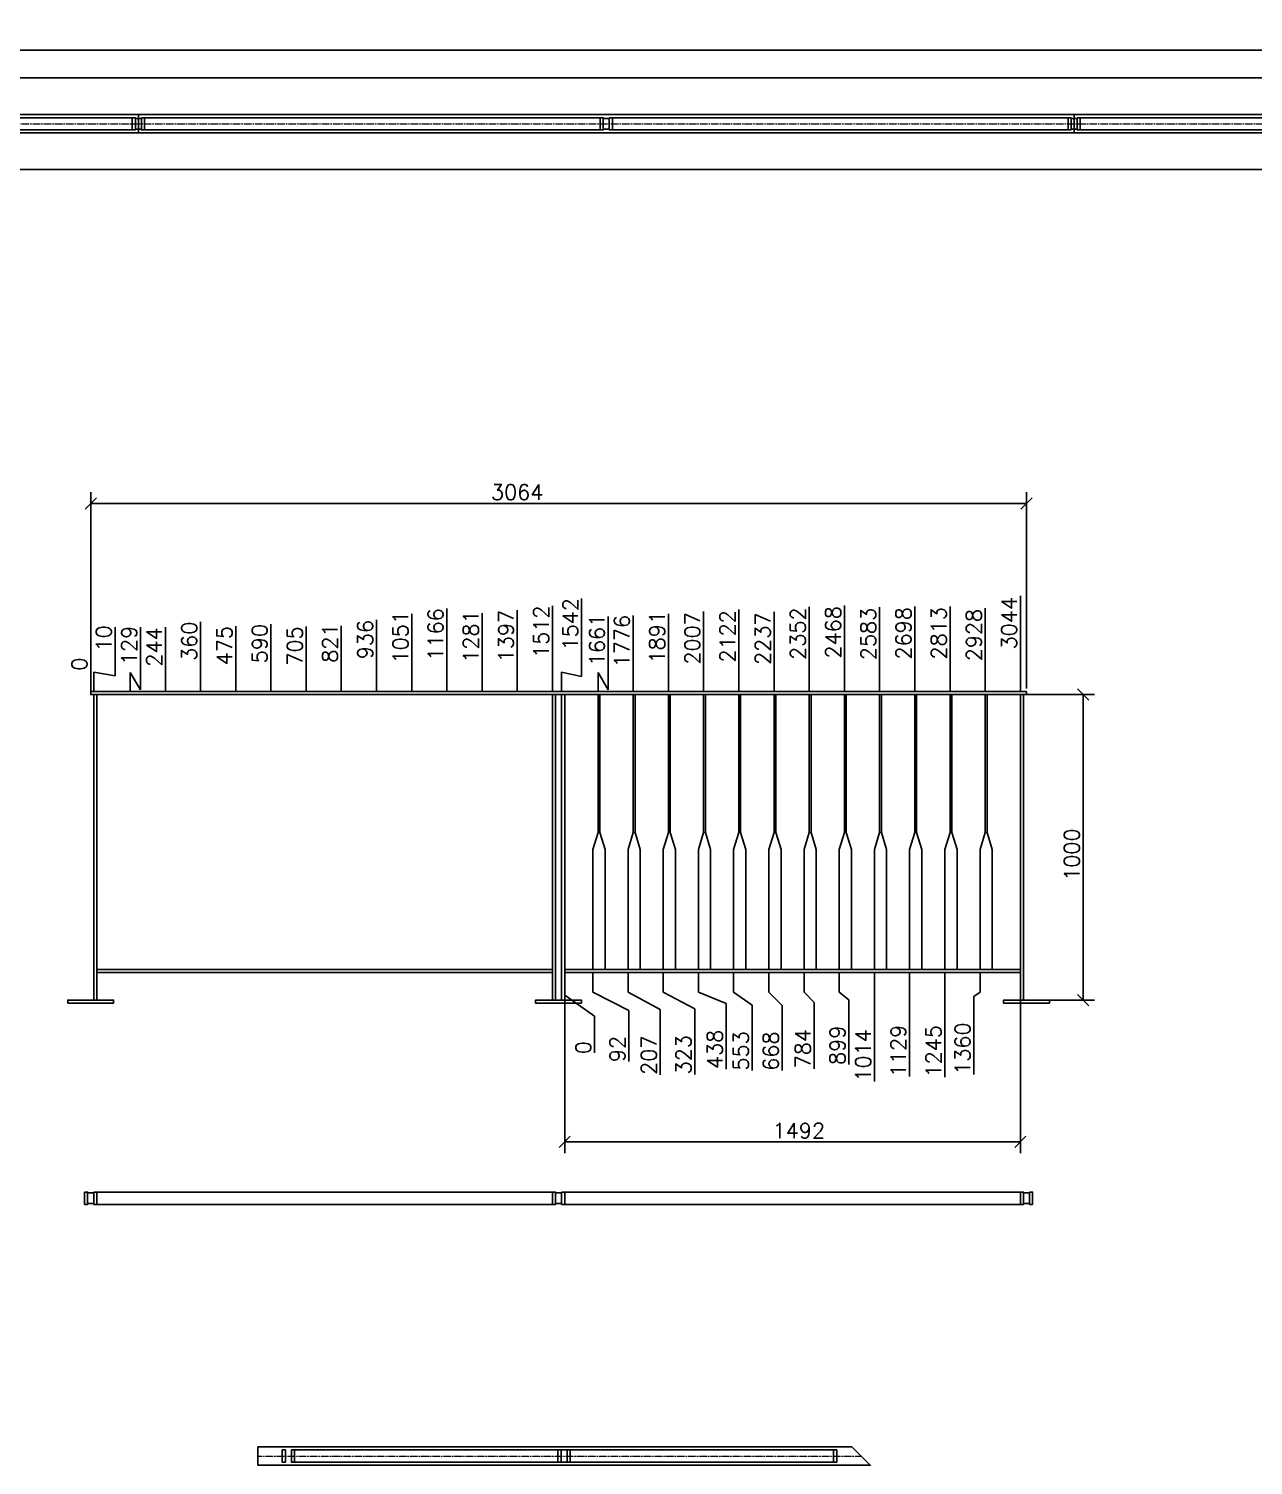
# Model space of a CAD drawing. Header units: millimetres. Extents: x -25270 to 56616, y 992 to 38275.
# Drawn here: x 14046 to 18055, y 31276 to 35978 of the extents above; entities that cross this region are included whole.
import ezdxf

# ---------------------------------------------------------------- set-up
doc = ezdxf.new("R2010")
doc.units = ezdxf.units.MM
doc.linetypes.add('AXES2', pattern=[1.125, 0.75, -0.125, 0.125, -0.125])
doc.layers.add('AXES', color=1, linetype='AXES2', lineweight=13)
doc.layers.add('Garde Corps', color=7, linetype='Continuous')
doc.layers.add('POTCACH', color=7, linetype='Continuous')
doc.styles.add('DETX4', font='romans.shx', dxfattribs={"height": 50})
doc.dimstyles.new('DETX4', dxfattribs={"dimtxt": 50, "dimasz": 37, "dimexe": 37, "dimexo": 10, "dimgap": 12, "dimtad": 1, "dimdec": 0, "dimdsep": 46, "dimtxsty": 'DETX4', "dimblk": 'OBLIQUE', "dimcen": 0.09, "dimadec": 0, "dimazin": 0, "dimtfac": 1, "dimtdec": 0, "dimtix": 1, "dimtofl": 0, "dimtmove": 0, "dimatfit": 3, "dimldrblk": 'OBLIQUE', "dimfxl": 1, "dimtolj": 1, "dimtzin": 0, "dimarcsym": 0})

# ---------------------------------------------------------------- blocks, each defined once
blk = doc.blocks.new('_OBLIQUE')
at = {"color": 0, "linetype": 'ByBlock'}
blk.add_line((-0.5, -0.5), (0.5, 0.5), dxfattribs=at)
blk = doc.blocks.new('*D164')
at = {"layer": 'Defpoints', "color": 0, "transparency": 16777216}
for p in [(11361.4, 35908.5), (11361.4, 35667.1), (32766.4, 35667.1)]:
    blk.add_point(p, dxfattribs=at)
at = {"layer": 'POTCACH', "color": 0, "lineweight": -2, "transparency": 16777216}
for p, q in [((11361.4, 35677.1), (11361.4, 35945.5)), ((32766.4, 35677.1), (32766.4, 35945.5)), ((32766.4, 35908.5), (11361.4, 35908.5))]:
    blk.add_line(p, q, dxfattribs=at)
at = {"layer": 'POTCACH', "color": 0, "lineweight": -2, "transparency": 16777216, "xscale": 37, "yscale": 37, "zscale": 37, "rotation": 180}
blk.add_blockref('_OBLIQUE', (11361.4, 35908.5), dxfattribs=at)
at = {"layer": 'POTCACH', "color": 0, "lineweight": -2, "transparency": 16777216, "xscale": 37, "yscale": 37, "zscale": 37}
blk.add_blockref('_OBLIQUE', (32766.4, 35908.5), dxfattribs=at)
at = {"layer": 'POTCACH', "color": 0, "transparency": 16777216, "insert": (11612.1, 35945.5), "char_height": 50, "attachment_point": 5, "style": 'DETX4'}
blk.add_mtext('\\A1;21405', dxfattribs=at)
blk = doc.blocks.new('A$C643B79CD')
for p, q in [((17, 449), (17, 898)), ((23, 449), (23, 898)), ((17, 449), (23, 449)), ((0, 0), (0, 392.8)), ((40, 0), (40, 393.3))]:
    blk.add_line(p, q)
at = {"layer": 'POTCACH'}
for p, q in [((17, 449), (0, 392.8)), ((23, 449), (40, 393.3))]:
    blk.add_line(p, q, dxfattribs=at)
blk = doc.blocks.new('*D171')
at = {"layer": 'Defpoints', "color": 0, "transparency": 16777216}
for p in [(15800.5, 32898.5), (17292.3, 32898.5), (15800.5, 32334.1)]:
    blk.add_point(p, dxfattribs=at)
at = {"layer": 'POTCACH', "color": 0, "lineweight": -2, "transparency": 16777216}
for p, q in [((15800.5, 32888.5), (15800.5, 32297.1)), ((17292.3, 32888.5), (17292.3, 32297.1)), ((17292.3, 32334.1), (15800.5, 32334.1))]:
    blk.add_line(p, q, dxfattribs=at)
at = {"layer": 'POTCACH', "color": 0, "lineweight": -2, "transparency": 16777216, "xscale": 37, "yscale": 37, "zscale": 37, "rotation": 180}
blk.add_blockref('_OBLIQUE', (15800.5, 32334.1), dxfattribs=at)
at = {"layer": 'POTCACH', "color": 0, "lineweight": -2, "transparency": 16777216, "xscale": 37, "yscale": 37, "zscale": 37}
blk.add_blockref('_OBLIQUE', (17292.3, 32334.1), dxfattribs=at)
at = {"layer": 'POTCACH', "color": 0, "transparency": 16777216, "insert": (16567, 32371.1), "char_height": 50, "attachment_point": 5, "style": 'DETX4'}
blk.add_mtext('\\A1;1492', dxfattribs=at)
blk = doc.blocks.new('*D172')
at = {"layer": 'Defpoints', "color": 0, "transparency": 16777216}
for p in [(17312.3, 34424.4), (14248.8, 33808.5), (17312.3, 33808.5)]:
    blk.add_point(p, dxfattribs=at)
at = {"layer": 'POTCACH', "color": 0, "lineweight": -2, "transparency": 16777216}
for p, q in [((14248.8, 33818.5), (14248.8, 34461.4)), ((14248.8, 34424.4), (17312.3, 34424.4)), ((17312.3, 33818.5), (17312.3, 34461.4))]:
    blk.add_line(p, q, dxfattribs=at)
at = {"layer": 'POTCACH', "color": 0, "lineweight": -2, "transparency": 16777216, "xscale": 37, "yscale": 37, "zscale": 37, "rotation": 180}
blk.add_blockref('_OBLIQUE', (14248.8, 34424.4), dxfattribs=at)
at = {"layer": 'POTCACH', "color": 0, "lineweight": -2, "transparency": 16777216, "xscale": 37, "yscale": 37, "zscale": 37}
blk.add_blockref('_OBLIQUE', (17312.3, 34424.4), dxfattribs=at)
at = {"layer": 'POTCACH', "color": 0, "transparency": 16777216, "insert": (15645, 34461.4), "char_height": 50, "attachment_point": 5, "style": 'DETX4'}
blk.add_mtext('\\A1;3064', dxfattribs=at)
blk = doc.blocks.new('*D173')
at = {"layer": 'Defpoints', "color": 0, "transparency": 16777216}
for p in [(14248.8, 33869.6), (14248.8, 33808.5), (14248.8, 33798.5)]:
    blk.add_point(p, dxfattribs=at)
at = {"layer": 'POTCACH', "color": 0, "lineweight": -2, "transparency": 16777216}
blk.add_line((14248.8, 33808.5), (14248.8, 33914.9), dxfattribs=at)
at = {"layer": 'POTCACH', "color": 0, "transparency": 16777216, "insert": (14211.8, 33898.3), "char_height": 50, "attachment_point": 5, "rotation": 90, "style": 'DETX4'}
blk.add_mtext('\\A1;0', dxfattribs=at)
blk = doc.blocks.new('*D174')
at = {"layer": 'Defpoints', "color": 0, "transparency": 16777216}
for p in [(14328.5, 33933.6), (14248.8, 33808.5), (14258.7, 33798.5)]:
    blk.add_point(p, dxfattribs=at)
at = {"layer": 'POTCACH', "color": 0, "lineweight": -2, "transparency": 16777216}
for p, q in [((14328.5, 33859.6), (14328.5, 34019.4)), ((14258.7, 33808.5), (14258.7, 33872.5)), ((14258.7, 33872.5), (14328.5, 33859.6))]:
    blk.add_line(p, q, dxfattribs=at)
at = {"layer": 'POTCACH', "color": 0, "transparency": 16777216, "insert": (14291.5, 33982.5), "char_height": 50, "attachment_point": 5, "rotation": 90, "style": 'DETX4'}
blk.add_mtext('\\A1;10', dxfattribs=at)
blk = doc.blocks.new('*D175')
at = {"layer": 'Defpoints', "color": 0, "transparency": 16777216}
for p in [(15760.5, 33907.8), (14248.8, 33808.5), (15760.5, 33798.5)]:
    blk.add_point(p, dxfattribs=at)
at = {"layer": 'POTCACH', "color": 0, "lineweight": -2, "transparency": 16777216}
blk.add_line((15760.5, 33808.5), (15760.5, 34088.9), dxfattribs=at)
at = {"layer": 'POTCACH', "color": 0, "transparency": 16777216, "insert": (15723.5, 34004.3), "char_height": 50, "attachment_point": 5, "rotation": 90, "style": 'DETX4'}
blk.add_mtext('\\A1;1512', dxfattribs=at)
blk = doc.blocks.new('*D176')
at = {"layer": 'Defpoints', "color": 0, "transparency": 16777216}
for p in [(15856, 33932.1), (14248.8, 33808.5), (15790.5, 33798.5)]:
    blk.add_point(p, dxfattribs=at)
at = {"layer": 'POTCACH', "color": 0, "lineweight": -2, "transparency": 16777216}
for p, q in [((15856, 33858.1), (15856, 34113.2)), ((15790.5, 33808.5), (15790.5, 33872.5)), ((15790.5, 33872.5), (15856, 33858.1))]:
    blk.add_line(p, q, dxfattribs=at)
at = {"layer": 'POTCACH', "color": 0, "transparency": 16777216, "insert": (15819, 34028.6), "char_height": 50, "attachment_point": 5, "rotation": 90, "style": 'DETX4'}
blk.add_mtext('\\A1;1542', dxfattribs=at)
blk = doc.blocks.new('*D177')
at = {"layer": 'Defpoints', "color": 0, "transparency": 16777216}
for p in [(15943.4, 33887.9), (14248.8, 33808.5), (15909.7, 33796.5)]:
    blk.add_point(p, dxfattribs=at)
at = {"layer": 'POTCACH', "color": 0, "lineweight": -2, "transparency": 16777216}
for p, q in [((15943.4, 33813.9), (15943.4, 34054.7)), ((15909.7, 33806.5), (15909.7, 33870.5)), ((15909.7, 33870.5), (15943.4, 33813.9))]:
    blk.add_line(p, q, dxfattribs=at)
at = {"layer": 'POTCACH', "color": 0, "transparency": 16777216, "insert": (15906.4, 33977.3), "char_height": 50, "attachment_point": 5, "rotation": 90, "style": 'DETX4'}
blk.add_mtext('\\A1;1661', dxfattribs=at)
blk = doc.blocks.new('*D178')
at = {"layer": 'Defpoints', "color": 0, "transparency": 16777216}
for p in [(16025, 33876.9), (14248.8, 33808.5), (16025, 33796.5)]:
    blk.add_point(p, dxfattribs=at)
at = {"layer": 'POTCACH', "color": 0, "lineweight": -2, "transparency": 16777216}
blk.add_line((16025, 33806.5), (16025, 34057.9), dxfattribs=at)
at = {"layer": 'POTCACH', "color": 0, "transparency": 16777216, "insert": (15988, 33973.4), "char_height": 50, "attachment_point": 5, "rotation": 90, "style": 'DETX4'}
blk.add_mtext('\\A1;1776', dxfattribs=at)
blk = doc.blocks.new('*D179')
at = {"layer": 'Defpoints', "color": 0, "transparency": 16777216}
for p in [(16140.2, 33896.8), (14248.8, 33808.5), (16140.2, 33796.5)]:
    blk.add_point(p, dxfattribs=at)
at = {"layer": 'POTCACH', "color": 0, "lineweight": -2, "transparency": 16777216}
blk.add_line((16140.2, 33806.5), (16140.2, 34063.5), dxfattribs=at)
at = {"layer": 'POTCACH', "color": 0, "transparency": 16777216, "insert": (16103.2, 33986.2), "char_height": 50, "attachment_point": 5, "rotation": 90, "style": 'DETX4'}
blk.add_mtext('\\A1;1891', dxfattribs=at)
blk = doc.blocks.new('*D180')
at = {"layer": 'Defpoints', "color": 0, "transparency": 16777216}
for p in [(16255.4, 33882.4), (14248.8, 33808.5), (16255.4, 33796.5)]:
    blk.add_point(p, dxfattribs=at)
at = {"layer": 'POTCACH', "color": 0, "lineweight": -2, "transparency": 16777216}
blk.add_line((16255.4, 33806.5), (16255.4, 34070.6), dxfattribs=at)
at = {"layer": 'POTCACH', "color": 0, "transparency": 16777216, "insert": (16218.4, 33982.5), "char_height": 50, "attachment_point": 5, "rotation": 90, "style": 'DETX4'}
blk.add_mtext('\\A1;2007', dxfattribs=at)
blk = doc.blocks.new('*D181')
at = {"layer": 'Defpoints', "color": 0, "transparency": 16777216}
for p in [(16370.6, 33889), (14248.8, 33808.5), (16370.6, 33796.5)]:
    blk.add_point(p, dxfattribs=at)
at = {"layer": 'POTCACH', "color": 0, "lineweight": -2, "transparency": 16777216}
blk.add_line((16370.6, 33806.5), (16370.6, 34077.2), dxfattribs=at)
at = {"layer": 'POTCACH', "color": 0, "transparency": 16777216, "insert": (16333.6, 33989.1), "char_height": 50, "attachment_point": 5, "rotation": 90, "style": 'DETX4'}
blk.add_mtext('\\A1;2122', dxfattribs=at)
blk = doc.blocks.new('*D182')
at = {"layer": 'Defpoints', "color": 0, "transparency": 16777216}
for p in [(16485.9, 33881.3), (14248.8, 33808.5), (16485.9, 33796.5)]:
    blk.add_point(p, dxfattribs=at)
at = {"layer": 'POTCACH', "color": 0, "lineweight": -2, "transparency": 16777216}
blk.add_line((16485.9, 33806.5), (16485.9, 34069.5), dxfattribs=at)
at = {"layer": 'POTCACH', "color": 0, "transparency": 16777216, "insert": (16448.9, 33981.4), "char_height": 50, "attachment_point": 5, "rotation": 90, "style": 'DETX4'}
blk.add_mtext('\\A1;2237', dxfattribs=at)
blk = doc.blocks.new('*D183')
at = {"layer": 'Defpoints', "color": 0, "transparency": 16777216}
for p in [(16601.1, 33897.9), (14248.8, 33808.5), (16601.1, 33796.5)]:
    blk.add_point(p, dxfattribs=at)
at = {"layer": 'POTCACH', "color": 0, "lineweight": -2, "transparency": 16777216}
blk.add_line((16601.1, 33806.5), (16601.1, 34086.1), dxfattribs=at)
at = {"layer": 'POTCACH', "color": 0, "transparency": 16777216, "insert": (16564.1, 33998), "char_height": 50, "attachment_point": 5, "rotation": 90, "style": 'DETX4'}
blk.add_mtext('\\A1;2352', dxfattribs=at)
blk = doc.blocks.new('*D184')
at = {"layer": 'Defpoints', "color": 0, "transparency": 16777216}
for p in [(16716.3, 33902.3), (14248.8, 33808.5), (16716.3, 33796.5)]:
    blk.add_point(p, dxfattribs=at)
at = {"layer": 'POTCACH', "color": 0, "lineweight": -2, "transparency": 16777216}
blk.add_line((16716.3, 33806.5), (16716.3, 34090.5), dxfattribs=at)
at = {"layer": 'POTCACH', "color": 0, "transparency": 16777216, "insert": (16679.3, 34002.4), "char_height": 50, "attachment_point": 5, "rotation": 90, "style": 'DETX4'}
blk.add_mtext('\\A1;2468', dxfattribs=at)
blk = doc.blocks.new('*D185')
at = {"layer": 'Defpoints', "color": 0, "transparency": 16777216}
for p in [(16831.6, 33896.8), (14248.8, 33808.5), (16831.6, 33796.5)]:
    blk.add_point(p, dxfattribs=at)
at = {"layer": 'POTCACH', "color": 0, "lineweight": -2, "transparency": 16777216}
blk.add_line((16831.6, 33806.5), (16831.6, 34085), dxfattribs=at)
at = {"layer": 'POTCACH', "color": 0, "transparency": 16777216, "insert": (16794.6, 33996.9), "char_height": 50, "attachment_point": 5, "rotation": 90, "style": 'DETX4'}
blk.add_mtext('\\A1;2583', dxfattribs=at)
blk = doc.blocks.new('*D186')
at = {"layer": 'Defpoints', "color": 0, "transparency": 16777216}
for p in [(16946.8, 33899), (14248.8, 33808.5), (16946.8, 33796.5)]:
    blk.add_point(p, dxfattribs=at)
at = {"layer": 'POTCACH', "color": 0, "lineweight": -2, "transparency": 16777216}
blk.add_line((16946.8, 33806.5), (16946.8, 34087.2), dxfattribs=at)
at = {"layer": 'POTCACH', "color": 0, "transparency": 16777216, "insert": (16909.8, 33999.1), "char_height": 50, "attachment_point": 5, "rotation": 90, "style": 'DETX4'}
blk.add_mtext('\\A1;2698', dxfattribs=at)
blk = doc.blocks.new('*D187')
at = {"layer": 'Defpoints', "color": 0, "transparency": 16777216}
for p in [(17062, 33899), (14248.8, 33808.5), (17062, 33796.5)]:
    blk.add_point(p, dxfattribs=at)
at = {"layer": 'POTCACH', "color": 0, "lineweight": -2, "transparency": 16777216}
blk.add_line((17062, 33806.5), (17062, 34087.2), dxfattribs=at)
at = {"layer": 'POTCACH', "color": 0, "transparency": 16777216, "insert": (17025, 33999.1), "char_height": 50, "attachment_point": 5, "rotation": 90, "style": 'DETX4'}
blk.add_mtext('\\A1;2813', dxfattribs=at)
blk = doc.blocks.new('*D188')
at = {"layer": 'Defpoints', "color": 0, "transparency": 16777216}
for p in [(17177.3, 33893.4), (14248.8, 33808.5), (17177.3, 33796.5)]:
    blk.add_point(p, dxfattribs=at)
at = {"layer": 'POTCACH', "color": 0, "lineweight": -2, "transparency": 16777216}
blk.add_line((17177.3, 33806.5), (17177.3, 34081.6), dxfattribs=at)
at = {"layer": 'POTCACH', "color": 0, "transparency": 16777216, "insert": (17140.3, 33993.5), "char_height": 50, "attachment_point": 5, "rotation": 90, "style": 'DETX4'}
blk.add_mtext('\\A1;2928', dxfattribs=at)
blk = doc.blocks.new('*D189')
at = {"layer": 'Defpoints', "color": 0, "transparency": 16777216}
for p in [(17292.3, 33931), (14248.8, 33808.5), (17292.3, 33796.5)]:
    blk.add_point(p, dxfattribs=at)
at = {"layer": 'POTCACH', "color": 0, "lineweight": -2, "transparency": 16777216}
blk.add_line((17292.3, 33806.5), (17292.3, 34121.6), dxfattribs=at)
at = {"layer": 'POTCACH', "color": 0, "transparency": 16777216, "insert": (17255.3, 34032.3), "char_height": 50, "attachment_point": 5, "rotation": 90, "style": 'DETX4'}
blk.add_mtext('\\A1;3044', dxfattribs=at)
blk = doc.blocks.new('*D190')
at = {"layer": 'Defpoints', "color": 0, "transparency": 16777216}
for p in [(14411.6, 33887.9), (14248.8, 33803.5), (14377.9, 33796.5)]:
    blk.add_point(p, dxfattribs=at)
at = {"layer": 'POTCACH', "color": 0, "lineweight": -2, "transparency": 16777216}
for p, q in [((14411.6, 33813.9), (14411.6, 34019)), ((14377.9, 33806.5), (14377.9, 33870.5)), ((14377.9, 33870.5), (14411.6, 33813.9))]:
    blk.add_line(p, q, dxfattribs=at)
at = {"layer": 'POTCACH', "color": 0, "transparency": 16777216, "insert": (14374.6, 33959.5), "char_height": 50, "attachment_point": 5, "rotation": 90, "style": 'DETX4'}
blk.add_mtext('\\A1;129', dxfattribs=at)
blk = doc.blocks.new('*D191')
at = {"layer": 'Defpoints', "color": 0, "transparency": 16777216}
for p in [(14493.2, 33876.9), (14248.8, 33803.5), (14493.2, 33796.5)]:
    blk.add_point(p, dxfattribs=at)
at = {"layer": 'POTCACH', "color": 0, "lineweight": -2, "transparency": 16777216}
blk.add_line((14493.2, 33806.5), (14493.2, 34019.8), dxfattribs=at)
at = {"layer": 'POTCACH', "color": 0, "transparency": 16777216, "insert": (14456.2, 33954.4), "char_height": 50, "attachment_point": 5, "rotation": 90, "style": 'DETX4'}
blk.add_mtext('\\A1;244', dxfattribs=at)
blk = doc.blocks.new('*D192')
at = {"layer": 'Defpoints', "color": 0, "transparency": 16777216}
for p in [(14608.4, 33896.8), (14248.8, 33803.5), (14608.4, 33796.5)]:
    blk.add_point(p, dxfattribs=at)
at = {"layer": 'POTCACH', "color": 0, "lineweight": -2, "transparency": 16777216}
blk.add_line((14608.4, 33806.5), (14608.4, 34037.3), dxfattribs=at)
at = {"layer": 'POTCACH', "color": 0, "transparency": 16777216, "insert": (14571.4, 33973.1), "char_height": 50, "attachment_point": 5, "rotation": 90, "style": 'DETX4'}
blk.add_mtext('\\A1;360', dxfattribs=at)
blk = doc.blocks.new('*D193')
at = {"layer": 'Defpoints', "color": 0, "transparency": 16777216}
for p in [(14723.6, 33882.4), (14248.8, 33803.5), (14723.6, 33796.5)]:
    blk.add_point(p, dxfattribs=at)
at = {"layer": 'POTCACH', "color": 0, "lineweight": -2, "transparency": 16777216}
blk.add_line((14723.6, 33806.5), (14723.6, 34023), dxfattribs=at)
at = {"layer": 'POTCACH', "color": 0, "transparency": 16777216, "insert": (14686.6, 33958.7), "char_height": 50, "attachment_point": 5, "rotation": 90, "style": 'DETX4'}
blk.add_mtext('\\A1;475', dxfattribs=at)
blk = doc.blocks.new('*D194')
at = {"layer": 'Defpoints', "color": 0, "transparency": 16777216}
for p in [(14838.9, 33889), (14248.8, 33803.5), (14838.9, 33796.5)]:
    blk.add_point(p, dxfattribs=at)
at = {"layer": 'POTCACH', "color": 0, "lineweight": -2, "transparency": 16777216}
blk.add_line((14838.9, 33806.5), (14838.9, 34029.6), dxfattribs=at)
at = {"layer": 'POTCACH', "color": 0, "transparency": 16777216, "insert": (14801.9, 33965.3), "char_height": 50, "attachment_point": 5, "rotation": 90, "style": 'DETX4'}
blk.add_mtext('\\A1;590', dxfattribs=at)
blk = doc.blocks.new('*D195')
at = {"layer": 'Defpoints', "color": 0, "transparency": 16777216}
for p in [(14954.1, 33881.3), (14248.8, 33803.5), (14954.1, 33796.5)]:
    blk.add_point(p, dxfattribs=at)
at = {"layer": 'POTCACH', "color": 0, "lineweight": -2, "transparency": 16777216}
blk.add_line((14954.1, 33806.5), (14954.1, 34021.9), dxfattribs=at)
at = {"layer": 'POTCACH', "color": 0, "transparency": 16777216, "insert": (14917.1, 33957.6), "char_height": 50, "attachment_point": 5, "rotation": 90, "style": 'DETX4'}
blk.add_mtext('\\A1;705', dxfattribs=at)
blk = doc.blocks.new('*D196')
at = {"layer": 'Defpoints', "color": 0, "transparency": 16777216}
for p in [(15069.3, 33897.9), (14248.8, 33803.5), (15069.3, 33796.5)]:
    blk.add_point(p, dxfattribs=at)
at = {"layer": 'POTCACH', "color": 0, "lineweight": -2, "transparency": 16777216}
blk.add_line((15069.3, 33806.5), (15069.3, 34024.2), dxfattribs=at)
at = {"layer": 'POTCACH', "color": 0, "transparency": 16777216, "insert": (15032.3, 33967), "char_height": 50, "attachment_point": 5, "rotation": 90, "style": 'DETX4'}
blk.add_mtext('\\A1;821', dxfattribs=at)
blk = doc.blocks.new('*D197')
at = {"layer": 'Defpoints', "color": 0, "transparency": 16777216}
for p in [(15184.5, 33902.3), (14248.8, 33803.5), (15184.5, 33796.5)]:
    blk.add_point(p, dxfattribs=at)
at = {"layer": 'POTCACH', "color": 0, "lineweight": -2, "transparency": 16777216}
blk.add_line((15184.5, 33806.5), (15184.5, 34042.9), dxfattribs=at)
at = {"layer": 'POTCACH', "color": 0, "transparency": 16777216, "insert": (15147.5, 33978.6), "char_height": 50, "attachment_point": 5, "rotation": 90, "style": 'DETX4'}
blk.add_mtext('\\A1;936', dxfattribs=at)
blk = doc.blocks.new('*D198')
at = {"layer": 'Defpoints', "color": 0, "transparency": 16777216}
for p in [(15299.8, 33896.8), (14248.8, 33803.5), (15299.8, 33796.5)]:
    blk.add_point(p, dxfattribs=at)
at = {"layer": 'POTCACH', "color": 0, "lineweight": -2, "transparency": 16777216}
blk.add_line((15299.8, 33806.5), (15299.8, 34063.5), dxfattribs=at)
at = {"layer": 'POTCACH', "color": 0, "transparency": 16777216, "insert": (15262.8, 33986.2), "char_height": 50, "attachment_point": 5, "rotation": 90, "style": 'DETX4'}
blk.add_mtext('\\A1;1051', dxfattribs=at)
blk = doc.blocks.new('*D199')
at = {"layer": 'Defpoints', "color": 0, "transparency": 16777216}
for p in [(15415, 33899), (14248.8, 33803.5), (15415, 33796.5)]:
    blk.add_point(p, dxfattribs=at)
at = {"layer": 'POTCACH', "color": 0, "lineweight": -2, "transparency": 16777216}
blk.add_line((15415, 33806.5), (15415, 34080), dxfattribs=at)
at = {"layer": 'POTCACH', "color": 0, "transparency": 16777216, "insert": (15378, 33995.5), "char_height": 50, "attachment_point": 5, "rotation": 90, "style": 'DETX4'}
blk.add_mtext('\\A1;1166', dxfattribs=at)
blk = doc.blocks.new('*D200')
at = {"layer": 'Defpoints', "color": 0, "transparency": 16777216}
for p in [(15530.2, 33899), (14248.8, 33803.5), (15530.2, 33796.5)]:
    blk.add_point(p, dxfattribs=at)
at = {"layer": 'POTCACH', "color": 0, "lineweight": -2, "transparency": 16777216}
blk.add_line((15530.2, 33806.5), (15530.2, 34065.7), dxfattribs=at)
at = {"layer": 'POTCACH', "color": 0, "transparency": 16777216, "insert": (15493.2, 33988.4), "char_height": 50, "attachment_point": 5, "rotation": 90, "style": 'DETX4'}
blk.add_mtext('\\A1;1281', dxfattribs=at)
blk = doc.blocks.new('*D201')
at = {"layer": 'Defpoints', "color": 0, "transparency": 16777216}
for p in [(15645.5, 33893.4), (14248.8, 33803.5), (15645.5, 33796.5)]:
    blk.add_point(p, dxfattribs=at)
at = {"layer": 'POTCACH', "color": 0, "lineweight": -2, "transparency": 16777216}
blk.add_line((15645.5, 33806.5), (15645.5, 34074.5), dxfattribs=at)
at = {"layer": 'POTCACH', "color": 0, "transparency": 16777216, "insert": (15608.5, 33990), "char_height": 50, "attachment_point": 5, "rotation": 90, "style": 'DETX4'}
blk.add_mtext('\\A1;1397', dxfattribs=at)
blk = doc.blocks.new('*D202')
at = {"layer": 'Defpoints', "color": 0, "transparency": 16777216}
for p in [(15800.5, 32898.5), (15800.5, 32888.5), (15898.5, 32671.7)]:
    blk.add_point(p, dxfattribs=at)
at = {"layer": 'POTCACH', "color": 0, "lineweight": -2, "transparency": 16777216}
for p, q in [((15800.5, 32878.5), (15800.5, 32814.5)), ((15800.5, 32814.5), (15898.5, 32745.7)), ((15898.5, 32745.7), (15898.5, 32626.3))]:
    blk.add_line(p, q, dxfattribs=at)
at = {"layer": 'POTCACH', "color": 0, "transparency": 16777216, "insert": (15861.5, 32643), "char_height": 50, "attachment_point": 5, "rotation": 90, "style": 'DETX4'}
blk.add_mtext('\\A1;0', dxfattribs=at)
blk = doc.blocks.new('*D203')
at = {"layer": 'Defpoints', "color": 0, "transparency": 16777216}
for p in [(15800.5, 32898.5), (15892.7, 32898.5), (16010.1, 32690.8)]:
    blk.add_point(p, dxfattribs=at)
at = {"layer": 'POTCACH', "color": 0, "lineweight": -2, "transparency": 16777216}
for p, q in [((15892.7, 32888.5), (15892.7, 32824.5)), ((15892.7, 32824.5), (16010.1, 32764.8)), ((16010.1, 32764.8), (16010.1, 32597.9))]:
    blk.add_line(p, q, dxfattribs=at)
at = {"layer": 'POTCACH', "color": 0, "transparency": 16777216, "insert": (15973.1, 32638.3), "char_height": 50, "attachment_point": 5, "rotation": 90, "style": 'DETX4'}
blk.add_mtext('\\A1;92', dxfattribs=at)
blk = doc.blocks.new('*D204')
at = {"layer": 'Defpoints', "color": 0, "transparency": 16777216}
for p in [(15800.5, 32898.5), (16008, 32898.5), (16113, 32694.3)]:
    blk.add_point(p, dxfattribs=at)
at = {"layer": 'POTCACH', "color": 0, "lineweight": -2, "transparency": 16777216}
for p, q in [((16008, 32888.5), (16008, 32824.5)), ((16008, 32824.5), (16113, 32768.3)), ((16113, 32768.3), (16113, 32553.7))]:
    blk.add_line(p, q, dxfattribs=at)
at = {"layer": 'POTCACH', "color": 0, "transparency": 16777216, "insert": (16076, 32618), "char_height": 50, "attachment_point": 5, "rotation": 90, "style": 'DETX4'}
blk.add_mtext('\\A1;207', dxfattribs=at)
blk = doc.blocks.new('*D205')
at = {"layer": 'Defpoints', "color": 0, "transparency": 16777216}
for p in [(15800.5, 32898.5), (16123.2, 32898.5), (16226.3, 32696)]:
    blk.add_point(p, dxfattribs=at)
at = {"layer": 'POTCACH', "color": 0, "lineweight": -2, "transparency": 16777216}
for p, q in [((16123.2, 32888.5), (16123.2, 32824.5)), ((16123.2, 32824.5), (16226.3, 32770)), ((16226.3, 32770), (16226.3, 32555.5))]:
    blk.add_line(p, q, dxfattribs=at)
at = {"layer": 'POTCACH', "color": 0, "transparency": 16777216, "insert": (16189.3, 32619.8), "char_height": 50, "attachment_point": 5, "rotation": 90, "style": 'DETX4'}
blk.add_mtext('\\A1;323', dxfattribs=at)
blk = doc.blocks.new('*D206')
at = {"layer": 'Defpoints', "color": 0, "transparency": 16777216}
for p in [(15800.5, 32898.5), (16238.4, 32898.5), (16329.2, 32713.5)]:
    blk.add_point(p, dxfattribs=at)
at = {"layer": 'POTCACH', "color": 0, "lineweight": -2, "transparency": 16777216}
for p, q in [((16238.4, 32888.5), (16238.4, 32824.5)), ((16238.4, 32824.5), (16329.2, 32787.5)), ((16329.2, 32787.5), (16329.2, 32572.9))]:
    blk.add_line(p, q, dxfattribs=at)
at = {"layer": 'POTCACH', "color": 0, "transparency": 16777216, "insert": (16292.2, 32637.2), "char_height": 50, "attachment_point": 5, "rotation": 90, "style": 'DETX4'}
blk.add_mtext('\\A1;438', dxfattribs=at)
blk = doc.blocks.new('*D207')
at = {"layer": 'Defpoints', "color": 0, "transparency": 16777216}
for p in [(15800.5, 32898.5), (16353.6, 32898.5), (16414.6, 32708.2)]:
    blk.add_point(p, dxfattribs=at)
at = {"layer": 'POTCACH', "color": 0, "lineweight": -2, "transparency": 16777216}
for p, q in [((16353.6, 32888.5), (16353.6, 32824.5)), ((16353.6, 32824.5), (16414.6, 32782.2)), ((16414.6, 32782.2), (16414.6, 32567.7))]:
    blk.add_line(p, q, dxfattribs=at)
at = {"layer": 'POTCACH', "color": 0, "transparency": 16777216, "insert": (16377.6, 32632), "char_height": 50, "attachment_point": 5, "rotation": 90, "style": 'DETX4'}
blk.add_mtext('\\A1;553', dxfattribs=at)
blk = doc.blocks.new('*D208')
at = {"layer": 'Defpoints', "color": 0, "transparency": 16777216}
for p in [(15800.5, 32898.5), (16468.9, 32898.5), (16512.3, 32706.5)]:
    blk.add_point(p, dxfattribs=at)
at = {"layer": 'POTCACH', "color": 0, "lineweight": -2, "transparency": 16777216}
for p, q in [((16468.9, 32888.5), (16468.9, 32824.5)), ((16468.9, 32824.5), (16512.3, 32780.5)), ((16512.3, 32780.5), (16512.3, 32568.3))]:
    blk.add_line(p, q, dxfattribs=at)
at = {"layer": 'POTCACH', "color": 0, "transparency": 16777216, "insert": (16475.3, 32631.4), "char_height": 50, "attachment_point": 5, "rotation": 90, "style": 'DETX4'}
blk.add_mtext('\\A1;668', dxfattribs=at)
blk = doc.blocks.new('*D209')
at = {"layer": 'Defpoints', "color": 0, "transparency": 16777216}
for p in [(15800.5, 32898.5), (16584.1, 32898.5), (16617.3, 32716.9)]:
    blk.add_point(p, dxfattribs=at)
at = {"layer": 'POTCACH', "color": 0, "lineweight": -2, "transparency": 16777216}
for p, q in [((16584.1, 32888.5), (16584.1, 32824.5)), ((16584.1, 32824.5), (16617.3, 32790.9)), ((16617.3, 32790.9), (16617.3, 32574))]:
    blk.add_line(p, q, dxfattribs=at)
at = {"layer": 'POTCACH', "color": 0, "transparency": 16777216, "insert": (16580.3, 32639.4), "char_height": 50, "attachment_point": 5, "rotation": 90, "style": 'DETX4'}
blk.add_mtext('\\A1;784', dxfattribs=at)
blk = doc.blocks.new('*D210')
at = {"layer": 'Defpoints', "color": 0, "transparency": 16777216}
for p in [(15800.5, 32898.5), (16699.3, 32898.5), (16730.6, 32725.6)]:
    blk.add_point(p, dxfattribs=at)
at = {"layer": 'POTCACH', "color": 0, "lineweight": -2, "transparency": 16777216}
for p, q in [((16699.3, 32888.5), (16699.3, 32824.5)), ((16699.3, 32824.5), (16730.6, 32799.6)), ((16730.6, 32799.6), (16730.6, 32587.4))]:
    blk.add_line(p, q, dxfattribs=at)
at = {"layer": 'POTCACH', "color": 0, "transparency": 16777216, "insert": (16693.6, 32650.5), "char_height": 50, "attachment_point": 5, "rotation": 90, "style": 'DETX4'}
blk.add_mtext('\\A1;899', dxfattribs=at)
blk = doc.blocks.new('*D211')
at = {"layer": 'Defpoints', "color": 0, "transparency": 16777216}
for p in [(15800.5, 32898.5), (16814.6, 32898.5), (16814.6, 32715.2)]:
    blk.add_point(p, dxfattribs=at)
at = {"layer": 'POTCACH', "color": 0, "lineweight": -2, "transparency": 16777216}
blk.add_line((16814.6, 32888.5), (16814.6, 32531.7), dxfattribs=at)
at = {"layer": 'POTCACH', "color": 0, "transparency": 16777216, "insert": (16777.6, 32617.5), "char_height": 50, "attachment_point": 5, "rotation": 90, "style": 'DETX4'}
blk.add_mtext('\\A1;1014', dxfattribs=at)
blk = doc.blocks.new('*D212')
at = {"layer": 'Defpoints', "color": 0, "transparency": 16777216}
for p in [(15800.5, 32898.5), (16929.8, 32898.5), (16929.8, 32727.4)]:
    blk.add_point(p, dxfattribs=at)
at = {"layer": 'POTCACH', "color": 0, "lineweight": -2, "transparency": 16777216}
blk.add_line((16929.8, 32888.5), (16929.8, 32548.7), dxfattribs=at)
at = {"layer": 'POTCACH', "color": 0, "transparency": 16777216, "insert": (16892.8, 32632), "char_height": 50, "attachment_point": 5, "rotation": 90, "style": 'DETX4'}
blk.add_mtext('\\A1;1129', dxfattribs=at)
blk = doc.blocks.new('*D213')
at = {"layer": 'Defpoints', "color": 0, "transparency": 16777216}
for p in [(15800.5, 32898.5), (17045, 32898.5), (17045, 32727.4)]:
    blk.add_point(p, dxfattribs=at)
at = {"layer": 'POTCACH', "color": 0, "lineweight": -2, "transparency": 16777216}
blk.add_line((17045, 32888.5), (17045, 32546.3), dxfattribs=at)
at = {"layer": 'POTCACH', "color": 0, "transparency": 16777216, "insert": (17008, 32630.8), "char_height": 50, "attachment_point": 5, "rotation": 90, "style": 'DETX4'}
blk.add_mtext('\\A1;1245', dxfattribs=at)
blk = doc.blocks.new('*D214')
at = {"layer": 'Defpoints', "color": 0, "transparency": 16777216}
for p in [(15800.5, 32898.5), (17160.3, 32898.5), (17140.3, 32736.1)]:
    blk.add_point(p, dxfattribs=at)
at = {"layer": 'POTCACH', "color": 0, "lineweight": -2, "transparency": 16777216}
for p, q in [((17160.3, 32888.5), (17160.3, 32824.5)), ((17160.3, 32824.5), (17140.3, 32810.1)), ((17140.3, 32810.1), (17140.3, 32555))]:
    blk.add_line(p, q, dxfattribs=at)
at = {"layer": 'POTCACH', "color": 0, "transparency": 16777216, "insert": (17103.3, 32639.5), "char_height": 50, "attachment_point": 5, "rotation": 90, "style": 'DETX4'}
blk.add_mtext('\\A1;1360', dxfattribs=at)
blk = doc.blocks.new('*D215')
at = {"layer": 'Defpoints', "color": 0, "transparency": 16777216}
for p in [(17292.3, 33798.5), (17497.8, 33798.5), (17292.3, 32798.5)]:
    blk.add_point(p, dxfattribs=at)
at = {"layer": 'POTCACH', "color": 0, "lineweight": -2, "transparency": 16777216}
for p, q in [((17302.3, 33798.5), (17534.8, 33798.5)), ((17497.8, 32798.5), (17497.8, 33798.5)), ((17302.3, 32798.5), (17534.8, 32798.5))]:
    blk.add_line(p, q, dxfattribs=at)
at = {"layer": 'POTCACH', "color": 0, "lineweight": -2, "transparency": 16777216, "xscale": 37, "yscale": 37, "zscale": 37}
for p, rotation in [((17497.8, 33798.5), 90), ((17497.8, 32798.5), 270)]:
    blk.add_blockref('_OBLIQUE', p, dxfattribs=dict(at, rotation=rotation))
at = {"layer": 'POTCACH', "color": 0, "transparency": 16777216, "insert": (17460.8, 33274.7), "char_height": 50, "attachment_point": 5, "rotation": 90, "style": 'DETX4'}
blk.add_mtext('\\A1;1000', dxfattribs=at)

msp = doc.modelspace()

# ---------------------------------------------------------------- linework, layer by layer
for p, q in [((11126.4, 35817.1), (32816.4, 35817.1)), ((11416.4, 35517.1), (32816.4, 35517.1))]:
    msp.add_line(p, q)
at = {"layer": 'AXES'}
for p, q in [((11271.4, 35667.1), (32816.4, 35667.1)), ((14796.1, 31305.8), (16771.1, 31305.8))]:
    msp.add_line(p, q, dxfattribs=at)
at = {"layer": 'POTCACH'}
for points in [[(11241.4, 35697.1), (14404.9, 35697.1), (14404.9, 35637.1), (11301.4, 35637.1)], [(17468.5, 35697.1), (14404.9, 35697.1), (14404.9, 35637.1), (17468.5, 35637.1)], [(17468.5, 35697.1), (20532.1, 35697.1), (20532.1, 35637.1), (17468.5, 35637.1)], [(12893.1, 35647.1), (14384.9, 35647.1), (14384.9, 35687.1), (12893.1, 35687.1)], [(14384.9, 35687.1), (14394.9, 35687.1), (14394.9, 35647.1), (14384.9, 35647.1)], [(14394.9, 35684.6), (14414.9, 35684.6), (14414.9, 35649.6), (14394.9, 35649.6)], [(14414.9, 35687.1), (14424.9, 35687.1), (14424.9, 35647.1), (14414.9, 35647.1)], [(14424.9, 35647.1), (15916.7, 35647.1), (15916.7, 35687.1), (14424.9, 35687.1)], [(15916.7, 35687.1), (15926.7, 35687.1), (15926.7, 35647.1), (15916.7, 35647.1)], [(15926.7, 35684.6), (15946.7, 35684.6), (15946.7, 35649.6), (15926.7, 35649.6)], [(15946.7, 35687.1), (15956.7, 35687.1), (15956.7, 35647.1), (15946.7, 35647.1)], [(15956.7, 35647.1), (17448.5, 35647.1), (17448.5, 35687.1), (15956.7, 35687.1)], [(17448.5, 35687.1), (17458.5, 35687.1), (17458.5, 35647.1), (17448.5, 35647.1)], [(17458.5, 35684.6), (17478.5, 35684.6), (17478.5, 35649.6), (17458.5, 35649.6)], [(17478.5, 35687.1), (17488.5, 35687.1), (17488.5, 35647.1), (17478.5, 35647.1)], [(17488.5, 35647.1), (18980.3, 35647.1), (18980.3, 35687.1), (17488.5, 35687.1)], [(17312.3, 33808.5), (14248.8, 33808.5), (14248.8, 33798.5), (17312.3, 33798.5)], [(14258.7, 32798.5), (14268.7, 32798.5), (14268.7, 33798.5), (14258.7, 33798.5)], [(15760.5, 32798.5), (15770.5, 32798.5), (15770.5, 33798.5), (15760.5, 33798.5)], [(15790.5, 32798.5), (15800.5, 32798.5), (15800.5, 33798.5), (15790.5, 33798.5)], [(17292.3, 32798.5), (17302.3, 32798.5), (17302.3, 33798.5), (17292.3, 33798.5)], [(15760.6, 32898.5), (14268.8, 32898.5), (14268.8, 32888.5), (15760.6, 32888.5)], [(15800.5, 32898.5), (17292.3, 32898.5), (17292.3, 32888.5), (15800.5, 32888.5)], [(14173.7, 32788.5), (14323.7, 32788.5), (14323.7, 32798.5), (14173.7, 32798.5)], [(15705.5, 32788.5), (15855.5, 32788.5), (15855.5, 32798.5), (15705.5, 32798.5)], [(17237.3, 32788.5), (17387.3, 32788.5), (17387.3, 32798.5), (17237.3, 32798.5)], [(14228.8, 32169.9), (14238.8, 32169.9), (14238.8, 32129.9), (14228.8, 32129.9)], [(14238.8, 32167.4), (14258.8, 32167.4), (14258.8, 32132.4), (14238.8, 32132.4)], [(14258.8, 32169.9), (14268.8, 32169.9), (14268.8, 32129.9), (14258.8, 32129.9)], [(14268.8, 32129.9), (15760.6, 32129.9), (15760.6, 32169.9), (14268.8, 32169.9)], [(15760.6, 32169.9), (15770.6, 32169.9), (15770.6, 32129.9), (15760.6, 32129.9)], [(15770.6, 32167.4), (15790.6, 32167.4), (15790.6, 32132.4), (15770.6, 32132.4)], [(15790.6, 32169.9), (15800.6, 32169.9), (15800.6, 32129.9), (15790.6, 32129.9)], [(15800.6, 32129.9), (17292.3, 32129.9), (17292.3, 32169.9), (15800.6, 32169.9)], [(17292.3, 32169.9), (17302.3, 32169.9), (17302.3, 32129.9), (17292.3, 32129.9)], [(17302.3, 32167.4), (17322.3, 32167.4), (17322.3, 32132.4), (17302.3, 32132.4)], [(17322.3, 32169.9), (17332.3, 32169.9), (17332.3, 32129.9), (17322.3, 32129.9)], [(14796.1, 31335.8), (16741.1, 31335.8), (16801.1, 31275.8), (14796.1, 31275.8)], [(14886.1, 31285.8), (14876.1, 31285.8), (14876.1, 31325.8), (14886.1, 31325.8)], [(14916.1, 31285.8), (14906.1, 31285.8), (14906.1, 31325.8), (14916.1, 31325.8)], [(14916.1, 31325.8), (16681.1, 31325.8), (16681.1, 31285.8), (14916.1, 31285.8)], [(15788.6, 31285.8), (15778.6, 31285.8), (15778.6, 31325.8), (15788.6, 31325.8)], [(15818.6, 31285.8), (15808.6, 31285.8), (15808.6, 31325.8), (15818.6, 31325.8)], [(16681.1, 31285.8), (16691.1, 31285.8), (16691.1, 31325.8), (16681.1, 31325.8)]]:
    msp.add_lwpolyline(points, close=True, dxfattribs=at)

# ---------------------------------------------------------------- block references
at = {"layer": 'Garde Corps'}
for p in [(15892.7, 32898.5), (16008, 32898.5), (16123.2, 32898.5), (16238.4, 32898.5), (16353.6, 32898.5), (16468.9, 32898.5), (16584.1, 32898.5), (16699.3, 32898.5), (16814.6, 32898.5), (16929.8, 32898.5), (17045, 32898.5), (17160.3, 32898.5)]:
    msp.add_blockref('A$C643B79CD', p, dxfattribs=at)

# ---------------------------------------------------------------- dimensions: what is measured, and where the dimension line sits
at = {"layer": 'POTCACH'}
for base, p1, p2, angle, picture, middle, dimtype in [((11361.4, 35908.5), (32766.4, 35667.1), (11361.4, 35667.1), 180, '*D164', (11612.1, 35908.5), 161), ((17497.8, 33798.5), (17292.3, 32798.5), (17292.3, 33798.5), 90, '*D215', (17497.8, 33274.7), 160)]:
    dim = msp.add_linear_dim(base=base, p1=p1, p2=p2, angle=angle, dimstyle='DETX4', dxfattribs=at)
    dim.commit()
    dim.dimension.update_dxf_attribs({"geometry": picture, "text_midpoint": middle, "dimtype": dimtype})
for base, p1, p2, picture, middle in [((17312.3454, 34424.4157), (14248.774, 33808.4716), (17312.3454, 33808.4716), '*D172', (15644.9814, 34424.4157)), ((15800.5, 32334.1), (17292.3, 32898.5), (15800.5, 32898.5), '*D171', (16567, 32334.1))]:
    dim = msp.add_linear_dim(base=base, p1=p1, p2=p2, dimstyle='DETX4', dxfattribs=at)
    dim.commit()
    dim.dimension.update_dxf_attribs({"geometry": picture, "text_midpoint": middle, "dimtype": 160})
for feature_location, offset, origin, picture, middle in [((17292.2784, 33796.4717), (0, 134.5286), (14248.774, 33808.4716), '*D189', (17255.2784, 34032.286)), ((15790.5, 33798.5), (65.5, 133.6), (14248.8, 33808.5), '*D176', (15819, 34028.6)), ((16716.3327, 33796.4717), (0, 105.8244), (14248.774, 33808.4716), '*D184', (16679.3327, 34002.3913)), ((15760.5, 33798.5), (0, 109.3), (14248.8, 33808.5), '*D175', (15723.5, 34004.3)), ((16946.8, 33796.5), (0, 102.5), (14248.8, 33808.5), '*D186', (16909.8, 33999.1)), ((17062, 33796.5), (0, 102.5), (14248.8, 33808.5), '*D187', (17025, 33999.1)), ((16601.1, 33796.5), (0, 101.4), (14248.8, 33808.5), '*D183', (16564.1, 33998)), ((16831.6, 33796.5), (0, 100.3), (14248.8, 33808.5), '*D185', (16794.6, 33996.9)), ((17177.2527, 33796.4717), (0, 96.975), (14248.774, 33808.4716), '*D188', (17140.2527, 33993.5419)), ((15415, 33796.5), (0, 102.5), (14248.8, 33803.5), '*D199', (15378, 33995.5)), ((16370.6, 33796.5), (0, 92.6), (14248.8, 33808.5), '*D181', (16333.6, 33989.1)), ((15645.5, 33796.5), (0, 97), (14248.8, 33803.5), '*D201', (15608.5, 33990)), ((16255.4, 33796.5), (0, 85.9), (14248.8, 33808.5), '*D180', (16218.4, 33982.5)), ((16485.9, 33796.5), (0, 84.8), (14248.8, 33808.5), '*D182', (16448.9, 33981.4)), ((15530.2, 33796.5), (0, 102.5), (14248.8, 33803.5), '*D200', (15493.2, 33988.4)), ((16140.2, 33796.5), (0, 100.3), (14248.8, 33808.5), '*D179', (16103.2, 33986.2)), ((15299.8, 33796.5), (0, 100.3), (14248.8, 33803.5), '*D198', (15262.8, 33986.2)), ((16025, 33796.5), (0, 80.4), (14248.8, 33808.5), '*D178', (15988, 33973.4)), ((15909.7, 33796.5), (33.6, 91.5), (14248.8, 33808.5), '*D177', (15906.4, 33977.3)), ((15184.5, 33796.5), (0, 105.8), (14248.8, 33803.5), '*D197', (15147.5, 33978.6)), ((14608.4, 33796.5), (0, 100.3), (14248.8, 33803.5), '*D192', (14571.4, 33973.1)), ((14838.9, 33796.5), (0, 92.6), (14248.8, 33803.5), '*D194', (14801.9, 33965.3)), ((15069.317, 33796.4717), (0, 101.4063), (14248.774, 33803.4716), '*D196', (15032.317, 33967.0209)), ((14723.6, 33796.5), (0, 85.9), (14248.8, 33803.5), '*D193', (14686.6, 33958.7)), ((14954.1, 33796.5), (0, 84.8), (14248.8, 33803.5), '*D195', (14917.1, 33957.6)), ((14258.7, 33798.5), (69.8, 135.2), (14248.8, 33808.5), '*D174', (14291.5, 33982.5)), ((14493.2, 33796.5), (0, 80.4), (14248.8, 33803.5), '*D191', (14456.2, 33954.4)), ((14377.9, 33796.5), (33.6, 91.5), (14248.8, 33803.5), '*D190', (14374.6, 33959.5)), ((14248.7740024, 33798.4716172), (0, 71.1207995), (14248.7740024, 33808.4716172), '*D173', (14211.7740024, 33898.2590833)), ((15800.4927024, 32888.4716172), (98.0259302, -216.8113961), (15800.4927024, 32898.4716172), '*D202', (15861.5186326, 32642.9935544)), ((15892.7, 32898.5), (117.4, -207.7), (15800.5, 32898.5), '*D203', (15973.1, 32638.3)), ((16007.9527, 32898.4716), (105.0309, -204.1686), (15800.4927, 32898.4716), '*D204', (16075.9836, 32618.0173)), ((16123.2, 32898.5), (103.1, -202.4), (15800.5, 32898.5), '*D205', (16189.3, 32619.8)), ((16238.4, 32898.5), (90.8, -185), (15800.5, 32898.5), '*D206', (16292.2, 32637.2)), ((16353.6, 32898.5), (61, -190.2), (15800.5, 32898.5), '*D207', (16377.6, 32632)), ((16468.9, 32898.5), (43.4, -192), (15800.5, 32898.5), '*D208', (16475.3, 32631.4)), ((16584.1, 32898.5), (33.1, -181.6), (15800.5, 32898.5), '*D209', (16580.3, 32639.4)), ((16699.3, 32898.5), (31.3, -172.8), (15800.5, 32898.5), '*D210', (16693.6, 32650.5)), ((16814.6, 32898.5), (0, -183.3), (15800.5, 32898.5), '*D211', (16777.6, 32617.5)), ((16929.8, 32898.5), (0, -171.1), (15800.5, 32898.5), '*D212', (16892.8, 32632)), ((17045.0227, 32898.4717), (0, -171.1083), (15800.4927, 32898.4716), '*D213', (17008.0227, 32630.8396)), ((17160.3, 32898.5), (-19.9, -162.4), (15800.5, 32898.5), '*D214', (17103.3, 32639.5))]:
    dim = msp.add_ordinate_dim(feature_location=feature_location, offset=offset, dtype=1, origin=origin, dimstyle='DETX4', dxfattribs=at)
    dim.commit()
    dim.dimension.update_dxf_attribs({"geometry": picture, "text_midpoint": middle})

doc.saveas('drawing.dxf')
